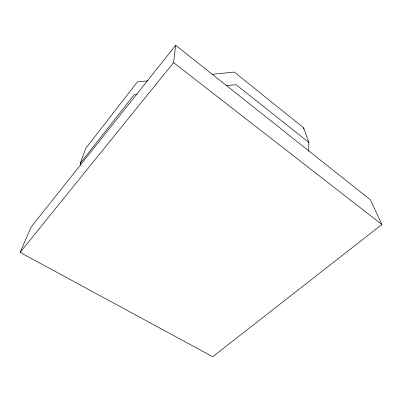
<?xml version="1.0" encoding="UTF-8"?>
<svg xmlns="http://www.w3.org/2000/svg" width="402" height="402" viewBox="0 0 402 402"><rect width="100%" height="100%" fill="white"/><g stroke="black" fill="none" stroke-linecap="round" stroke-linejoin="round"><path stroke-width="0.6" d="M303.716 129.153L303.726 127.901L234.331 72.079L211.97 74.34M308.701 151.247L308.842 142.469L303.726 127.901M20.1 252.396L173.569 62.617L175.684 45.27L370.408 199.789L381.9 224.512L212.668 356.73L20.1 252.396L31.15 226.974L175.684 45.27M80.747 165.152L80.249 163.338L85.842 148.202L137.414 81.877L147.976 80.807M80.249 163.338L134.052 94.842L137.162 94.535M226.145 85.681L236.1 84.691L308.842 142.469M173.569 62.617L381.9 224.512"/></g></svg>
